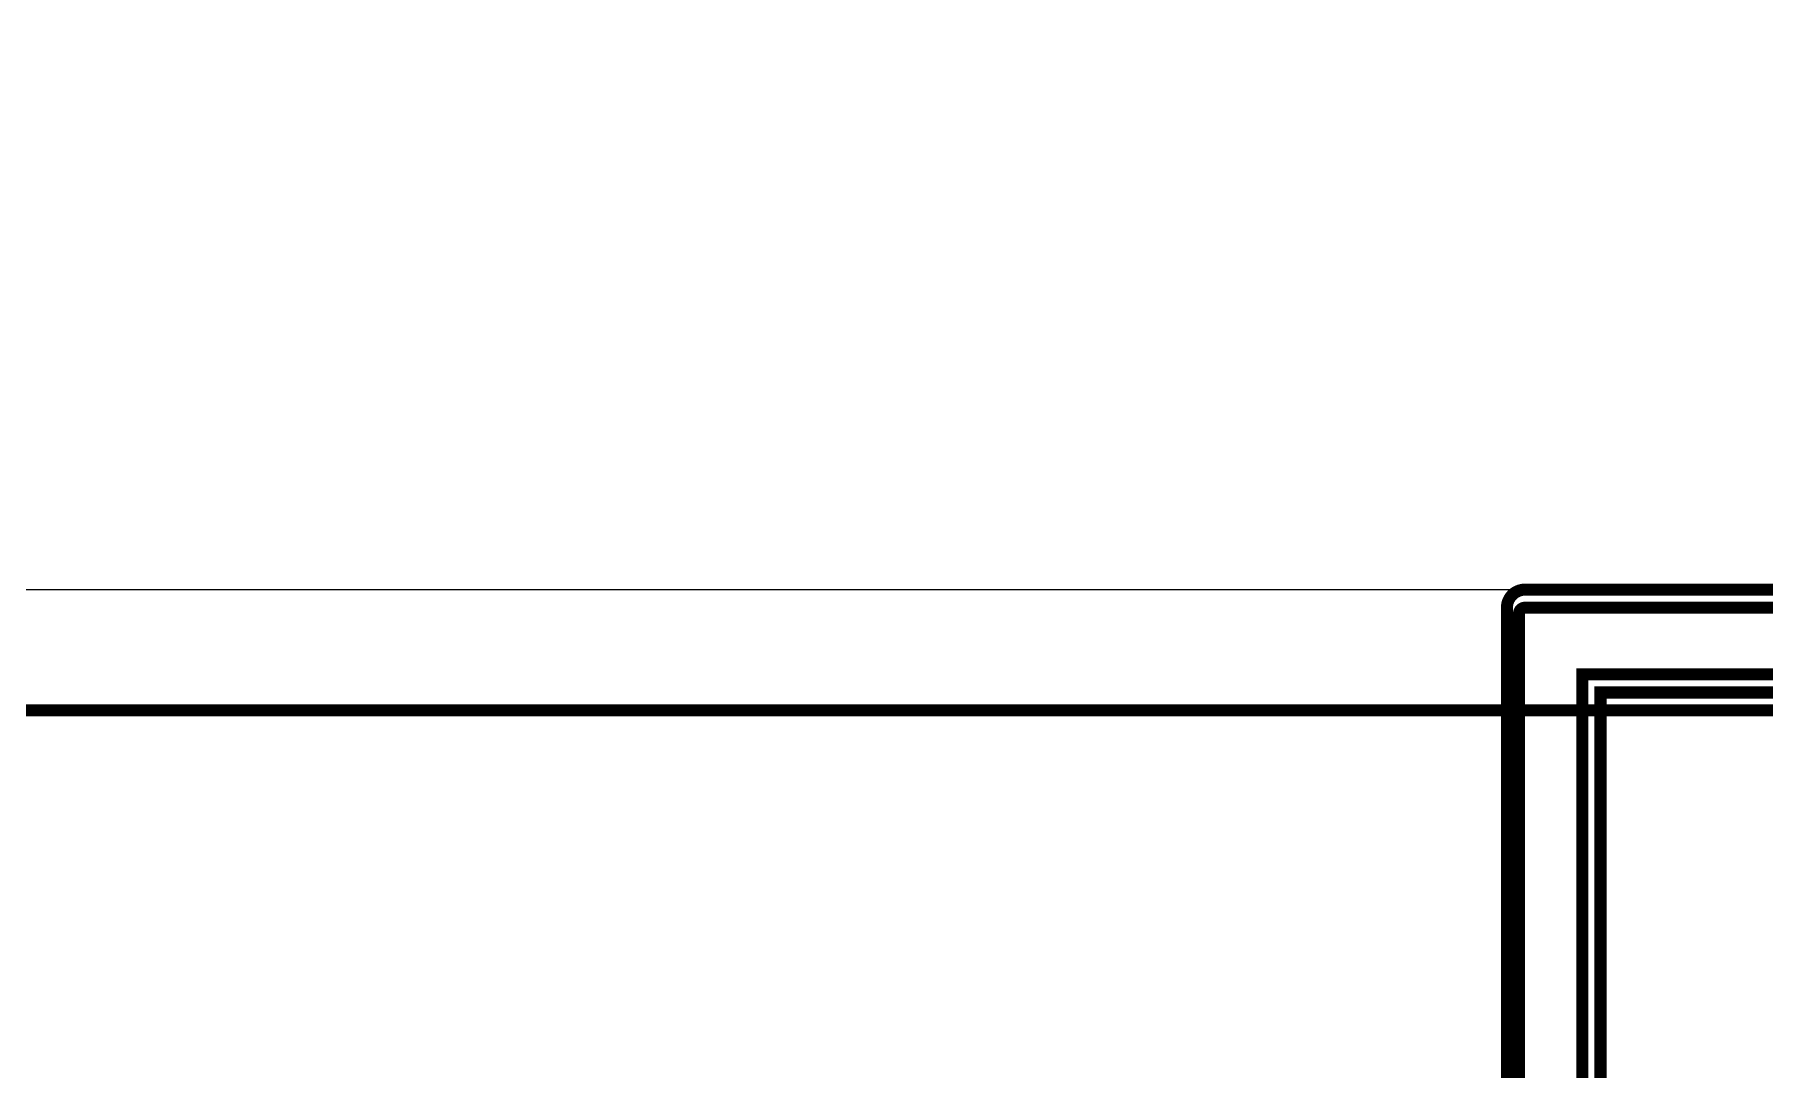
# Model space of a CAD drawing. Extents: x -1457 to 23780, y -2071 to 4205.
# Drawn here: x 8539.86 to 8568.52, y 337.05 to 354.2 of the extents above; entities that cross this region are included whole.
import ezdxf

# ---------------------------------------------------------------- set-up
doc = ezdxf.new("R2010")
doc.units = 0
doc.header["$MEASUREMENT"] = 0
doc.linetypes.add('HIDDEN', pattern=[0.375, 0.25, -0.125])
doc.layers.get('0').update_dxf_attribs({"color": 9, "lineweight": 9})
doc.layers.add('M-TEFRIS2-015', color=129, linetype='Continuous', lineweight=9)

# ---------------------------------------------------------------- blocks, each defined once
blk = doc.blocks.new('p-kolon_80x80')
blk.add_lwpolyline([(-40, -40), (40, -40), (40, 40), (-40, 40)], close=True)

msp = doc.modelspace()

# ---------------------------------------------------------------- linework, layer by layer
at = {"layer": 'M-TEFRIS2-015', "linetype": 'HIDDEN', "lineweight": 0, "const_width": 0.2}
for points in [[(8609.49999999957, 343.0000000046566), (8525.49999999957, 343.0000000046566), (8525.49999999957, 427.0000000046566), (8609.49999999957, 427.0000000046566)], [(8565.4999999996, 343.5948024015597), (8569.499999999542, 343.5948024015597), (8569.499999999542, 328.5948024015379), (8565.4999999996, 328.5948024015379)], [(8565.799999999592, 343.2948024015641), (8569.199999999542, 343.2948024015641), (8569.199999999542, 328.8948024015299), (8565.799999999592, 328.8948024015299)]]:
    msp.add_lwpolyline(points, close=True, dxfattribs=at)
for points in [[(8570.449999999597, 345.0000000046566), (8564.549999999545, 345.0000000046566, 0.4142135623730951), (8564.249999999549, 344.7000000046537), (8564.249999999549, 329.5225614615447, 0.4700431714390087)], [(8564.449999999557, 331.2925614615524), (8564.449999999557, 344.6000000046515, -0.4142135623730951), (8564.549999999545, 344.7000000046537), (8570.449999999597, 344.7000000046537)]]:
    msp.add_lwpolyline(points, format="xyb", dxfattribs=at)

# ---------------------------------------------------------------- block references
at = {"layer": 'M-TEFRIS2-015', "linetype": 'HIDDEN', "lineweight": 0}
msp.add_blockref('p-kolon_80x80', (8567.49999999957, 385.0000000046566), dxfattribs=at)

doc.saveas('drawing.dxf')
